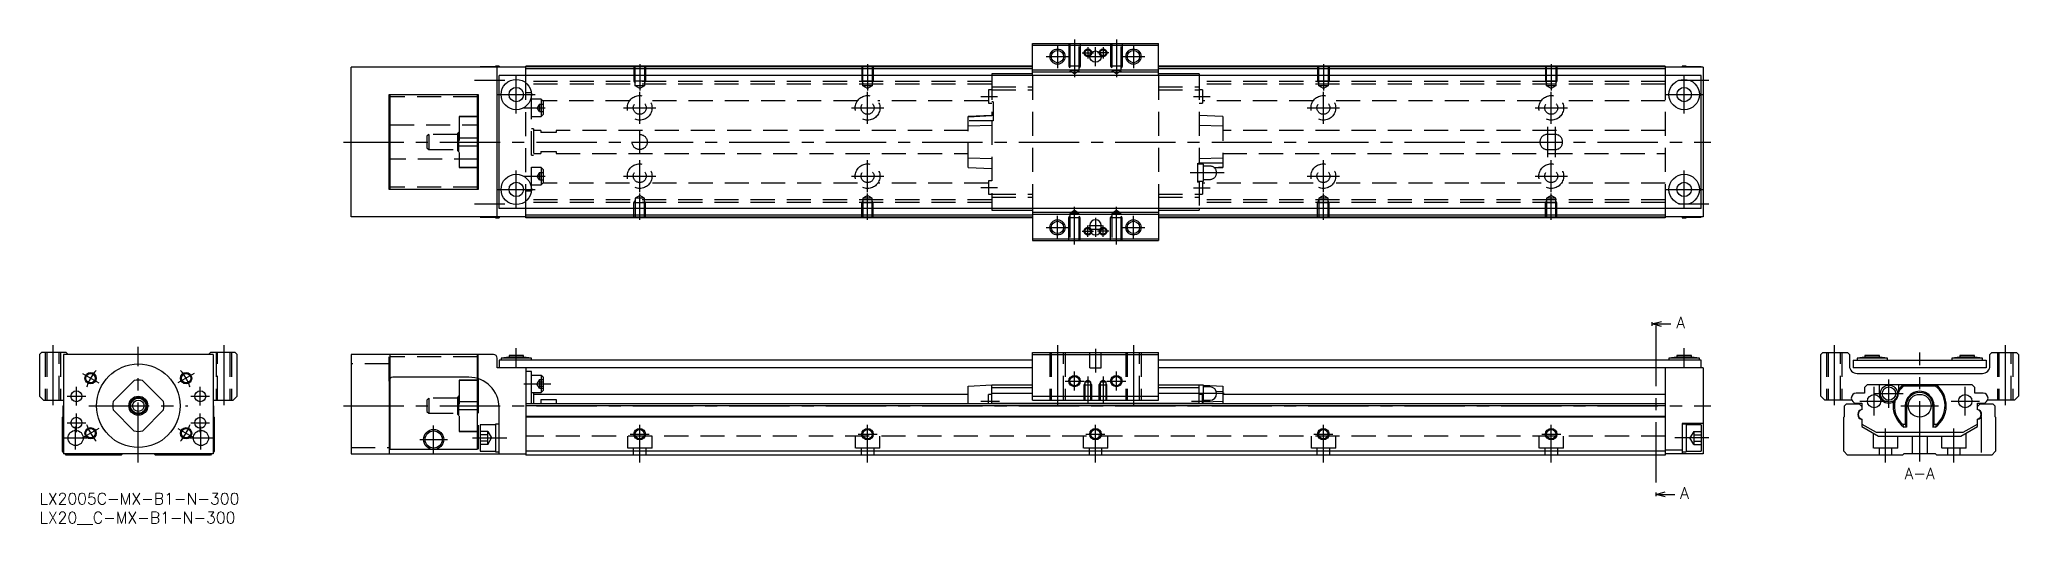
# Model space of a CAD drawing. Extents: x 0 to 521, y -8 to 119.
import ezdxf

# ---------------------------------------------------------------- set-up
doc = ezdxf.new("R2010")
doc.units = 0
doc.header["$LTSCALE"] = 0.5
doc.linetypes.add('CENTER', pattern=[50.8, 31.75, -6.35, 6.35, -6.35])
doc.linetypes.add('DASHED', pattern=[19.05, 12.7, -6.35])
for name, color, linetype in [('MSM_CENTER', 1, 'CENTER'), ('MSM_CONTINUOUS', 7, 'CONTINUOUS'), ('MSM_DASHED', 4, 'DASHED'), ('MSM_NARROW', 5, 'CONTINUOUS'), ('MSM_PART_NUMBER', 7, 'CONTINUOUS')]:
    doc.layers.add(name, color=color, linetype=linetype)
doc.styles.get("Standard").update_dxf_attribs({"font": 'txt.shx', "height": 1, "bigfont": 'bigfont.shx'})

# ---------------------------------------------------------------- blocks, each defined once
blk = doc.blocks.new('*U2')
at = {"layer": 'MSM_PART_NUMBER'}
blk.add_text('LX2005C-MX-B1-N-300', height=3, dxfattribs=at).set_placement((0, -3))
blk = doc.blocks.new('*U3')
at = {"layer": 'MSM_PART_NUMBER'}
blk.add_text('LX20__C-MX-B1-N-300', height=3, dxfattribs=at).set_placement((0, -8))

msp = doc.modelspace()

# ---------------------------------------------------------------- linework, layer by layer
at = {"layer": 'MSM_CENTER'}
for p, q in [((265, 115), (271, 115)), ((268, 118), (268, 112)), ((272.5, 119.5), (272.5, 109.59)), ((274.5, 116), (277.5, 116)), ((276, 117.5), (276, 114.5)), ((276, 115), (280, 115)), ((278, 112.5), (278, 117.5)), ((281.5, 116), (278.5, 116)), ((280, 117.5), (280, 114.5)), ((283.5, 119.5), (283.5, 109.59)), ((285, 115), (291, 115)), ((288, 118), (288, 112)), ((125.5, 100), (125.5, 110)), ((158, 113), (158, 106.09)), ((218, 113), (218, 106.09)), ((338, 113), (338, 106.09)), ((398, 113), (398, 106.09)), ((433, 100), (433, 110)), ((114.5, 108.8), (122.5, 108.8)), ((120.5, 105), (130.5, 105)), ((158, 97.25), (158, 105.75)), ((218, 97.25), (218, 105.75)), ((247.8, 104.5), (252.2, 104.5)), ((303.8, 104.5), (308.2, 104.5)), ((338, 97.25), (338, 105.75)), ((398, 97.25), (398, 105.75)), ((428, 105), (438, 105)), ((431.5, 108.8), (439.5, 108.8)), ((127.5, 101.5), (133.1, 101.5)), ((153.75, 101.5), (162.25, 101.5)), ((213.75, 101.5), (222.25, 101.5)), ((333.75, 101.5), (342.25, 101.5)), ((393.75, 101.5), (402.25, 101.5)), ((158, 89.5), (158, 95.5)), ((397, 96.5), (397, 88.5)), ((399, 96.5), (399, 88.5)), ((80, 92.5), (440, 92.5)), ((125.5, 75), (125.5, 85)), ((127.5, 83.5), (133.1, 83.5)), ((153.75, 83.5), (162.25, 83.5)), ((158, 79.25), (158, 87.75)), ((213.75, 83.5), (222.25, 83.5)), ((218, 79.25), (218, 87.75)), ((311.9, 84.4), (302.9, 84.4)), ((333.75, 83.5), (342.25, 83.5)), ((338, 79.25), (338, 87.75)), ((393.75, 83.5), (402.25, 83.5)), ((398, 79.25), (398, 87.75)), ((433, 75), (433, 85)), ((120.5, 80), (130.5, 80)), ((158, 72), (158, 78.91)), ((218, 72), (218, 78.91)), ((247.8, 80.5), (252.2, 80.5)), ((303.8, 80.45), (308.2, 80.45)), ((338, 72), (338, 78.91)), ((398, 72), (398, 78.91)), ((428, 80), (438, 80)), ((114.5, 76.2), (122.5, 76.2)), ((268, 67), (268, 73)), ((272.5, 65.5), (272.5, 75.41)), ((283.5, 65.5), (283.5, 75.41)), ((288, 67), (288, 73)), ((431.5, 76.2), (439.5, 76.2)), ((265, 70), (271, 70)), ((274.5, 69), (277.5, 69)), ((276, 67.5), (276, 70.5)), ((276.25, 70.5), (279.75, 70.5)), ((276.25, 69.5), (279.75, 69.5)), ((278, 72.5), (278, 67.5)), ((281.5, 69), (278.5, 69)), ((280, 67.5), (280, 70.5)), ((285, 70), (291, 70)), ((425.5, 44.04), (425.5, 0.13)), ((3.5, 39), (3.5, 22.5)), ((26, 8), (26, 38.5)), ((48.5, 39), (48.5, 22.5)), ((125.5, 33), (125.5, 38.2)), ((268, 39), (268, 22.5)), ((278, 38), (278, 31.8)), ((288, 39), (288, 22.5)), ((433, 33), (433, 38.2)), ((472.5, 39), (472.5, 22.5)), ((495, 8.3), (495, 37)), ((517.5, 39), (517.5, 22.5)), ((11.28, 31.5), (15.61, 29)), ((40.72, 31.5), (36.39, 29)), ((272.5, 27), (272.5, 32)), ((283.5, 27), (283.5, 32)), ((9.7, 23.05), (9.7, 27.95)), ((42.3, 23.05), (42.3, 27.95)), ((127.5, 28.75), (134.6, 28.75)), ((270, 29.5), (275, 29.5)), ((276, 30.7), (276, 23.5)), ((280, 30.7), (280, 23.5)), ((281, 29.5), (286, 29.5)), ((311.9, 26.2), (302.9, 26.2)), ((483, 20.45), (483, 27.95)), ((483.15, 26.2), (490.65, 26.2)), ((486.9, 22.45), (486.9, 29.95)), ((507, 20.45), (507, 27.95)), ((7.25, 25.5), (12.15, 25.5)), ((9.7, 16.05), (9.7, 20.95)), ((13, 23), (39, 23)), ((39.85, 25.5), (44.75, 25.5)), ((42.3, 16.05), (42.3, 20.95)), ((80, 23), (440, 23)), ((247.8, 24.2), (252.7, 24.2)), ((303.3, 24.2), (308.2, 24.2)), ((479.25, 24.2), (486.75, 24.2)), ((490, 23), (500, 23)), ((503.25, 24.2), (510.75, 24.2)), ((7.25, 18.5), (12.15, 18.5)), ((9.5, 11.5), (9.5, 17.5)), ((15.61, 17), (11.28, 14.5)), ((36.39, 17), (40.72, 14.5)), ((39.85, 18.5), (44.75, 18.5)), ((42.5, 11.5), (42.5, 17.5)), ((103.75, 10.45), (103.75, 17.75)), ((158, 8), (158, 18)), ((218, 8), (218, 18)), ((278, 8), (278, 18)), ((338, 8), (338, 18)), ((398, 8), (398, 18)), ((486, 8), (486, 17)), ((504, 8), (504, 17)), ((511.3, 10.67), (511.3, 20.02)), ((6.5, 14.5), (12.5, 14.5)), ((39.5, 14.5), (45.5, 14.5)), ((100.1, 14.1), (107.4, 14.1)), ((114, 14.5), (123, 14.5)), ((155.5, 15.5), (160.5, 15.5)), ((215.5, 15.5), (220.5, 15.5)), ((275.5, 15.5), (280.5, 15.5)), ((335.5, 15.5), (340.5, 15.5)), ((395.5, 15.5), (400.5, 15.5)), ((439.5, 14.5), (430.5, 14.5))]:
    msp.add_line(p, q, dxfattribs=at)
for start, end in [(140.1188, 159.8812), (20.1188, 39.8812), (200.1188, 219.8812), (320.1188, 339.8812)]:
    msp.add_arc((26, 23), 14.5, start, end, dxfattribs=at)
at = {"layer": 'MSM_CONTINUOUS'}
for p, q in [((261.4, 118.5), (294.6, 118.5)), ((261.4, 110), (261.4, 118.5)), ((261.4, 118), (294.6, 118)), ((294.6, 110), (294.6, 118.5)), ((128, 112.2), (82, 112.2)), ((82, 72.8), (82, 112.2)), ((116, 112.3), (116, 112.2)), ((120, 112.3), (116, 112.3)), ((120, 112.45), (120, 112.2)), ((121, 112.45), (120, 112.45)), ((120.5, 72.8), (120.5, 112.2)), ((121, 112.45), (121, 112.2)), ((121, 75), (121, 110)), ((437.5, 110), (121, 110)), ((128, 110), (128, 112.5)), ((261.4, 112.5), (128, 112.5)), ((261.4, 112.3), (128, 112.3)), ((261.4, 111.8), (128, 111.8)), ((261.4, 110.5), (250.7, 110.5)), ((250.7, 110.5), (250.7, 110)), ((261.4, 111.5), (294.6, 111.5)), ((261.4, 111), (294.6, 111)), ((428, 112.5), (294.6, 112.5)), ((428, 112.3), (294.6, 112.3)), ((428, 111.8), (294.6, 111.8)), ((305.3, 110.5), (294.6, 110.5)), ((305.3, 110.5), (305.3, 110)), ((428, 112.5), (428, 110)), ((438, 112.2), (428, 112.2)), ((433.5, 112.45), (432.5, 112.45)), ((432.5, 112.45), (432.5, 112.2)), ((433.5, 112.45), (433.5, 112.2)), ((437.5, 112.3), (433.5, 112.3)), ((437.5, 112.3), (437.5, 112.2)), ((437.5, 75), (437.5, 110)), ((438, 112.2), (438, 72.8)), ((92, 105), (115.5, 105)), ((92, 80), (92, 105)), ((92.25, 105), (92.25, 80)), ((115.25, 105), (115.25, 80)), ((115.5, 105), (115.5, 80)), ((115.5, 99.25), (115.25, 99.25)), ((115.5, 99.16), (115.25, 99.16)), ((92, 97), (92.25, 97)), ((115.25, 93.62), (115.5, 93.62)), ((115.5, 91.38), (115.25, 91.38)), ((92.25, 88), (92, 88)), ((115.25, 85.84), (115.5, 85.84)), ((115.25, 85.75), (115.5, 85.75)), ((115.5, 80), (92, 80)), ((437.5, 75), (121, 75)), ((128, 72.5), (128, 75)), ((261.4, 73.2), (128, 73.2)), ((250.7, 75), (250.7, 74.5)), ((250.7, 74.5), (261.4, 74.5)), ((261.4, 75), (261.4, 66.5)), ((261.4, 74), (294.6, 74)), ((261.4, 73.5), (294.6, 73.5)), ((294.6, 75), (294.6, 66.5)), ((294.6, 74.5), (305.3, 74.5)), ((428, 73.2), (294.6, 73.2)), ((305.3, 75), (305.3, 74.5)), ((428, 75), (428, 72.5)), ((128, 72.8), (82, 72.8)), ((116, 72.8), (116, 72.7)), ((116, 72.7), (120, 72.7)), ((120, 72.8), (120, 72.55)), ((120, 72.55), (121, 72.55)), ((121, 72.8), (121, 72.55)), ((261.4, 72.7), (128, 72.7)), ((261.4, 72.5), (128, 72.5)), ((276.5, 70.5), (276.5, 69.5)), ((279.5, 69.5), (279.5, 70.5)), ((428, 72.7), (294.6, 72.7)), ((428, 72.5), (294.6, 72.5)), ((438, 72.8), (428, 72.8)), ((432.5, 72.8), (432.5, 72.55)), ((432.5, 72.55), (433.5, 72.55)), ((433.5, 72.8), (433.5, 72.55)), ((433.5, 72.7), (437.5, 72.7)), ((437.5, 72.8), (437.5, 72.7)), ((261.4, 67), (294.6, 67)), ((261.4, 66.5), (294.6, 66.5)), ((424.5, 44.54), (427, 45.21)), ((424.5, 45.04), (424.5, 44.04)), ((427, 43.87), (424.5, 44.54)), ((424.5, 44.54), (429.5, 44.54)), ((0.5, 37), (0, 36.5)), ((0, 36.5), (0, 25.5)), ((7, 37), (0.5, 37)), ((6.3, 36.5), (6.3, 10.3)), ((45.7, 36.5), (6.3, 36.5)), ((7.5, 36.5), (7, 37)), ((45, 37), (44.5, 36.5)), ((51.5, 37), (45, 37)), ((45.7, 36.5), (45.7, 10.3)), ((52, 36.5), (51.5, 37)), ((52, 25.5), (52, 36.5)), ((82, 36.5), (82, 10.3)), ((119.5, 36.5), (82, 36.5)), ((261.4, 24.5), (261.4, 37)), ((261.4, 37), (294.6, 37)), ((261.4, 36.5), (294.6, 36.5)), ((294.6, 24.5), (294.6, 37)), ((469, 36.5), (469.5, 37)), ((469, 25.5), (469, 36.5)), ((469.5, 37), (476, 37)), ((476, 37), (476.5, 36.5)), ((476.5, 36.5), (476.5, 33.5)), ((513.5, 36.5), (514, 37)), ((513.5, 33.5), (513.5, 36.5)), ((514, 37), (520.5, 37)), ((520.5, 37), (521, 36.5)), ((521, 36.5), (521, 25.5)), ((120.5, 33), (120.5, 35.5)), ((261.4, 33), (120.5, 33)), ((121, 35), (121, 33)), ((261.4, 35), (121, 35)), ((123.6, 35.8), (121.5, 35.55)), ((129.5, 35.55), (121.5, 35.55)), ((121.5, 35.55), (121.5, 35)), ((123.6, 36.2), (123.6, 35.8)), ((127.4, 36.2), (123.6, 36.2)), ((127.4, 35.8), (123.6, 35.8)), ((127.4, 35.8), (127.4, 36.2)), ((129.5, 35.55), (127.4, 35.8)), ((128, 33), (128, 10)), ((129.5, 32), (128, 32)), ((129.5, 35), (129.5, 35.55)), ((129.5, 23.5), (129.5, 32)), ((437.5, 35), (294.6, 35)), ((438, 33), (294.6, 33)), ((428, 33), (428, 10)), ((431.1, 35.8), (429, 35.55)), ((429, 35.55), (429, 35)), ((437, 35.55), (429, 35.55)), ((431.1, 36.2), (431.1, 35.8)), ((434.9, 36.2), (431.1, 36.2)), ((434.9, 35.8), (431.1, 35.8)), ((434.9, 35.8), (434.9, 36.2)), ((437, 35.55), (434.9, 35.8)), ((437, 35), (437, 35.55)), ((437.5, 33), (437.5, 35)), ((438, 33), (438, 10.3)), ((477.5, 35), (512.5, 35)), ((477.5, 35), (477.5, 33)), ((512.5, 33), (477.5, 33)), ((480.6, 35.8), (478.5, 35.55)), ((486.5, 35.55), (478.5, 35.55)), ((478.5, 35.55), (478.5, 35)), ((478.5, 31.5), (511.5, 31.5)), ((484.4, 36.2), (480.6, 36.2)), ((480.6, 36.2), (480.6, 35.8)), ((484.4, 35.8), (480.6, 35.8)), ((484.4, 35.8), (484.4, 36.2)), ((486.5, 35.55), (484.4, 35.8)), ((486.5, 35), (486.5, 35.55)), ((505.6, 35.8), (503.5, 35.55)), ((511.5, 35.55), (503.5, 35.55)), ((503.5, 35.55), (503.5, 35)), ((509.4, 36.2), (505.6, 36.2)), ((505.6, 36.2), (505.6, 35.8)), ((509.4, 35.8), (505.6, 35.8)), ((509.4, 35.8), (509.4, 36.2)), ((511.5, 35.55), (509.4, 35.8)), ((511.5, 35), (511.5, 35.55)), ((512.5, 35), (512.5, 33)), ((24.88, 29.66), (19.34, 24.12)), ((32.66, 24.12), (27.12, 29.66)), ((92, 29.5), (92, 10.3)), ((92, 27.42), (92.25, 27.42)), ((92.25, 30.16), (92.25, 11.5)), ((113, 30.5), (93, 30.5)), ((115.25, 30.18), (115.25, 11.5)), ((115.5, 29.75), (115.25, 29.75)), ((115.5, 29.66), (115.25, 29.66)), ((115.25, 27.42), (115.5, 27.42)), ((115.5, 30.1), (115.5, 27.42)), ((132.1, 31), (129.5, 31)), ((129.5, 26.5), (132.1, 26.5)), ((130, 26.5), (130, 23.5)), ((132.6, 30.5), (132.1, 31)), ((132.1, 31), (132.1, 26.5)), ((132.1, 26.5), (132.6, 27)), ((132.6, 30.5), (132.6, 27)), ((244.5, 28.2), (250.7, 28.5)), ((244.5, 23.5), (244.5, 28.2)), ((250.7, 28.5), (261.4, 28.5)), ((250.7, 23.5), (250.7, 28.5)), ((250.7, 27.79), (261.4, 27.79)), ((250.7, 26.3), (261.4, 26.3)), ((294.6, 28.5), (305.3, 28.5)), ((294.6, 27.79), (305.3, 27.79)), ((294.6, 26.3), (305.3, 26.3)), ((305.3, 28.5), (306.32, 28.45)), ((305.3, 23.5), (305.3, 28.5)), ((306.4, 28.45), (305.3, 28.45)), ((306.4, 28.45), (311.5, 28.2)), ((306.4, 23.95), (306.4, 28.45)), ((308.15, 27.95), (306.4, 27.95)), ((311.5, 26.63), (309.8, 26.79)), ((311.5, 28.2), (311.5, 23.5)), ((480.5, 26.3), (478.3, 26.3)), ((481.21, 28.5), (480.5, 27.79)), ((480.5, 27.79), (480.5, 26.3)), ((508.79, 28.5), (481.21, 28.5)), ((484.4, 26.2), (484.4, 28.5)), ((489.4, 28.5), (489.4, 26.2)), ((490.67, 28.5), (490.81, 28.2)), ((499.19, 28.2), (490.81, 28.2)), ((499.19, 28.2), (499.33, 28.5)), ((509.5, 27.79), (508.79, 28.5)), ((509.5, 26.3), (509.5, 27.79)), ((511.7, 26.3), (509.5, 26.3)), ((0, 25.5), (1, 24.5)), ((1, 24.5), (6.3, 24.5)), ((6.2, 23), (6.3, 23.1)), ((6.2, 20.2), (6.2, 23)), ((19.34, 21.88), (24.88, 16.34)), ((27.12, 16.34), (32.66, 21.88)), ((45.7, 24.5), (51, 24.5)), ((45.7, 23.1), (45.8, 23)), ((45.8, 23), (45.8, 20.2)), ((51, 24.5), (52, 25.5)), ((121, 10.3), (121, 22.5)), ((428, 23.5), (128, 23.5)), ((428, 23), (128, 23)), ((244.5, 26), (130, 26)), ((132, 24.66), (136, 24.66)), ((132, 24.66), (132, 23.5)), ((136, 24.66), (136, 23.5)), ((249.8, 23.5), (249.8, 25.95)), ((250.7, 25.95), (249.8, 25.95)), ((250.7, 23.7), (305.3, 23.7)), ((261.4, 25.5), (294.6, 25.5)), ((261.4, 24.5), (294.6, 24.5)), ((306.2, 25.95), (305.3, 25.95)), ((306.2, 23.5), (306.2, 25.95)), ((306.2, 23.95), (306.4, 23.95)), ((306.4, 24.45), (308.15, 24.45)), ((306.4, 24.03), (311.5, 24.23)), ((428, 26), (311.5, 26)), ((470, 24.5), (469, 25.5)), ((477.1, 24.5), (470, 24.5)), ((475.2, 23), (475.7, 23.5)), ((475.2, 20.2), (475.2, 23)), ((475.7, 23.5), (479.1, 23.5)), ((478.3, 23.7), (479.8, 23.7)), ((479.1, 23.5), (479.8, 22.8)), ((479.8, 23.7), (479.8, 21.96)), ((491.21, 22.68), (491.21, 18.04)), ((491.5, 23), (491.5, 17.38)), ((498.5, 23), (498.5, 17.38)), ((498.79, 18.04), (498.79, 22.68)), ((510.2, 23.7), (511.7, 23.7)), ((510.2, 21.96), (510.2, 23.7)), ((510.2, 22.8), (510.9, 23.5)), ((510.9, 23.5), (514.3, 23.5)), ((520, 24.5), (512.9, 24.5)), ((514.3, 23.5), (514.8, 23)), ((514.8, 23), (514.8, 20.2)), ((521, 25.5), (520, 24.5)), ((6, 20), (6.2, 20.2)), ((6, 11), (6, 20)), ((45.8, 20.2), (46, 20)), ((46, 20), (46, 11)), ((120, 18), (116, 18)), ((116, 18), (116, 11)), ((121, 18.15), (120, 18.15)), ((120, 18.15), (120, 10.85)), ((428, 20.2), (128, 20.2)), ((428, 20), (128, 20)), ((438, 18.3), (432.5, 18.3)), ((432.5, 18.3), (432.5, 10.3)), ((433.5, 18.15), (432.5, 18.15)), ((433.5, 18.15), (433.5, 10.85)), ((437.5, 18), (433.5, 18)), ((437.5, 18), (437.5, 11)), ((475, 20), (475.2, 20.2)), ((475, 11), (475, 20)), ((479.8, 19.44), (479.8, 17.5)), ((479.8, 18.16), (483.54, 16)), ((479.8, 17.5), (484.13, 15)), ((483.54, 16), (506.46, 16)), ((491.21, 18.04), (490.53, 18.04)), ((491.5, 17.38), (490.83, 17.38)), ((491.21, 18.04), (491.5, 17.38)), ((498.5, 17.38), (498.79, 18.04)), ((499.17, 17.38), (498.5, 17.38)), ((499.47, 18.04), (498.79, 18.04)), ((505.87, 15), (510.2, 17.5)), ((506.46, 16), (510.2, 18.16)), ((510.2, 17.5), (510.2, 19.44)), ((514.8, 20.2), (515, 20)), ((515, 20), (515, 11)), ((6.3, 10.7), (6, 11)), ((46, 11), (45.7, 10.7)), ((103.24, 11.5), (92.25, 11.5)), ((115.25, 11.5), (104.26, 11.5)), ((116, 11), (120, 11)), ((120, 10.85), (121, 10.85)), ((428, 11), (128, 11)), ((432.5, 11.3), (428, 11.3)), ((432.5, 10.85), (433.5, 10.85)), ((433.5, 11), (437.5, 11)), ((476, 10), (475, 11)), ((484.13, 15), (505.87, 15)), ((515, 11), (514, 10)), ((45.7, 10.3), (6.3, 10.3)), ((7, 10), (6.7, 10.3)), ((21.5, 10), (7, 10)), ((21.8, 10.3), (21.5, 10)), ((30.5, 10), (30.2, 10.3)), ((45, 10), (30.5, 10)), ((45.3, 10.3), (45, 10)), ((82, 10.3), (128, 10.3)), ((428, 10), (128, 10)), ((438, 10.3), (428, 10.3)), ((490.5, 10), (476, 10)), ((490.8, 10.3), (490.5, 10)), ((499.2, 10.3), (490.8, 10.3)), ((499.5, 10), (499.2, 10.3)), ((514, 10), (499.5, 10)), ((425.5, -0.37), (428, 0.3)), ((425.5, 0.13), (425.5, -0.87)), ((428, -1.04), (425.5, -0.37)), ((425.5, -0.37), (430.5, -0.37))]:
    msp.add_line(p, q, dxfattribs=at)
for centre, radius in [((268, 115), 1.62), ((278, 115), 1.5), ((288, 115), 1.62), ((125.5, 105), 4), ((125.5, 105), 1.9), ((433, 105), 4), ((433, 105), 1.9), ((125.5, 80), 4), ((433, 80), 4), ((125.5, 80), 1.9), ((433, 80), 1.9), ((268, 70), 1.62), ((288, 70), 1.62), ((13.44, 30.25), 1.23), ((26, 23), 11), ((38.56, 30.25), 1.23), ((9.7, 25.5), 1.45), ((42.3, 25.5), 1.45), ((272.5, 29.5), 1.23), ((283.5, 29.5), 1.23), ((486.9, 26.2), 2.25), ((486.9, 26.2), 1.75), ((26, 23), 2.5), ((26, 23), 2.2), ((26, 23), 2), ((26, 23), 1.5), ((483, 24.2), 1.75), ((495, 23), 3), ((507, 24.2), 1.75), ((9.5, 14.5), 2), ((9.7, 18.5), 1.45), ((13.44, 15.75), 1.23), ((38.56, 15.75), 1.23), ((42.5, 14.5), 2), ((42.3, 18.5), 1.45), ((103.75, 14.1), 2.65), ((103.75, 14.1), 2.25), ((158, 15.5), 1.23), ((218, 15.5), 1.23), ((278, 15.5), 1.23), ((338, 15.5), 1.23), ((398, 15.5), 1.23)]:
    msp.add_circle(centre, radius, dxfattribs=at)
for centre, radius, start, end in [((278, 70.5), 1.5, 0, 180), ((278, 69.5), 1.5, 180, 0), ((119.5, 35.5), 1, 0, 90), ((478.5, 33.5), 2, 180, 270), ((511.5, 33.5), 2, 270, 0), ((26, 23), 6.75, 80.4309, 99.5691), ((93, 29.5), 1, 90, 180), ((113, 22.5), 8, 0, 90), ((308.15, 26.2), 1.75, 270, 90), ((478.3, 25), 1.3, 90, 270), ((486.9, 26.2), 2.5, 180, 0), ((495, 23), 7, 128.2132, 143.1301), ((495, 23), 6.68, 128.8735, 147.0286), ((495, 23), 3.8, 355.1074, 184.8926), ((495, 23), 3.5, 0, 180), ((495, 23), 7, 306.5962, 51.7868), ((495, 23), 6.68, 312.0402, 51.1265), ((511.7, 25), 1.3, 270, 90), ((26, 23), 6.75, 170.4309, 189.5691), ((26, 23), 6.75, 350.4309, 9.5691), ((480, 20.7), 1.32, 98.7147, 261.2853), ((480.1, 20.7), 1.3, 103.3424, 256.6576), ((495, 23), 7, 171.8617, 233.4038), ((495, 23), 6.68, 169.3812, 227.9598), ((510, 20.7), 1.32, 278.7147, 81.2853), ((509.9, 20.7), 1.3, 283.3424, 76.6576), ((26, 23), 6.75, 260.4309, 279.5691), ((496.07, 20.13), 5.92, 200.6125, 207.6426), ((488.81, 22.42), 11.52, 334.0671, 337.6778)]:
    msp.add_arc(centre, radius, start, end, dxfattribs=at)
at = {"layer": 'MSM_DASHED'}
for p, q in [((271, 118.5), (271, 112.5)), ((271.27, 118.5), (271.27, 111.3)), ((273.73, 111.3), (273.73, 118.5)), ((274, 118.5), (274, 112.5)), ((282, 118.5), (282, 112.5)), ((282.27, 118.5), (282.27, 111.3)), ((284.73, 111.3), (284.73, 118.5)), ((285, 118.5), (285, 112.5)), ((128, 75), (128, 110)), ((156.5, 112.5), (156.5, 108.5)), ((156.77, 107.3), (156.77, 112.5)), ((159.23, 112.5), (159.23, 107.3)), ((159.5, 112.5), (159.5, 108.5)), ((216.5, 112.5), (216.5, 108.5)), ((216.77, 107.3), (216.77, 112.5)), ((219.23, 112.5), (219.23, 107.3)), ((219.5, 112.5), (219.5, 108.5)), ((250.7, 110), (250.7, 99.43)), ((261.4, 110), (261.4, 75)), ((274, 112.5), (271, 112.5)), ((271, 112.5), (271.27, 112.03)), ((271.27, 111.3), (272.5, 110.59)), ((273.73, 111.3), (271.27, 111.3)), ((272.5, 110.59), (273.73, 111.3)), ((274, 112.5), (273.73, 112.03)), ((285, 112.5), (282, 112.5)), ((282, 112.5), (282.27, 112.03)), ((282.27, 111.3), (283.5, 110.59)), ((284.73, 111.3), (282.27, 111.3)), ((283.5, 110.59), (284.73, 111.3)), ((285, 112.5), (284.73, 112.03)), ((294.6, 110), (294.6, 75)), ((305.3, 110), (305.3, 86.9)), ((336.5, 112.5), (336.5, 108.5)), ((336.77, 107.3), (336.77, 112.5)), ((339.23, 112.5), (339.23, 107.3)), ((339.5, 112.5), (339.5, 108.5)), ((396.5, 112.5), (396.5, 108.5)), ((396.77, 107.3), (396.77, 112.5)), ((399.23, 112.5), (399.23, 107.3)), ((399.5, 112.5), (399.5, 108.5)), ((428, 110), (428, 75)), ((115.25, 104.4), (92.25, 104.4)), ((250.7, 108.4), (128, 108.4)), ((250.7, 107.7), (128, 107.7)), ((129.5, 105.5), (128, 105.5)), ((129.5, 79.5), (129.5, 105.5)), ((159.5, 108.5), (156.5, 108.5)), ((156.5, 108.5), (156.77, 108.03)), ((159.23, 107.3), (156.77, 107.3)), ((158, 106.59), (156.77, 107.3)), ((159.23, 107.3), (158, 106.59)), ((159.5, 108.5), (159.23, 108.03)), ((216.5, 108.5), (216.77, 108.03)), ((219.5, 108.5), (216.5, 108.5)), ((219.23, 107.3), (216.77, 107.3)), ((218, 106.59), (216.77, 107.3)), ((219.23, 107.3), (218, 106.59)), ((219.5, 108.5), (219.23, 108.03)), ((249.8, 106.25), (249.8, 102.75)), ((250.7, 106.25), (249.8, 106.25)), ((250.7, 107), (261.4, 107)), ((250.7, 106.29), (261.4, 106.29)), ((294.6, 107), (305.3, 107)), ((294.6, 106.29), (305.3, 106.29)), ((428, 108.4), (305.3, 108.4)), ((428, 107.7), (305.3, 107.7)), ((306.2, 106.25), (305.3, 106.25)), ((306.2, 106.25), (306.2, 102.75)), ((336.5, 108.5), (336.77, 108.03)), ((339.5, 108.5), (336.5, 108.5)), ((339.23, 107.3), (336.77, 107.3)), ((338, 106.59), (336.77, 107.3)), ((339.23, 107.3), (338, 106.59)), ((339.5, 108.5), (339.23, 108.03)), ((396.5, 108.5), (396.77, 108.03)), ((399.5, 108.5), (396.5, 108.5)), ((399.23, 107.3), (396.77, 107.3)), ((398, 106.59), (396.77, 107.3)), ((399.23, 107.3), (398, 106.59)), ((399.5, 108.5), (399.23, 108.03)), ((110.5, 99.25), (110.5, 85.75)), ((115.25, 99.25), (110.5, 99.25)), ((115.25, 99.16), (110.5, 99.16)), ((132.1, 103.75), (129.5, 103.75)), ((129.5, 99.25), (132.1, 99.25)), ((131.6, 102.5), (131.02, 101.5)), ((131.6, 100.5), (131.02, 101.5)), ((131.6, 102.5), (131.6, 100.5)), ((131.6, 102.5), (132.6, 102.5)), ((131.6, 101.5), (132.6, 101.5)), ((131.6, 100.5), (132.6, 100.5)), ((132.1, 103.75), (132.1, 99.25)), ((132.6, 103.25), (132.1, 103.75)), ((132.1, 99.25), (132.6, 99.75)), ((155.34, 103.37), (132.48, 103.37)), ((132.6, 103.25), (132.6, 99.75)), ((215.34, 103.37), (160.66, 103.37)), ((249.8, 103.37), (220.66, 103.37)), ((250.7, 99.5), (244.5, 99.18)), ((250.7, 99.43), (244.5, 99.06)), ((244.5, 85.82), (244.5, 99.18)), ((249.8, 102.75), (250.7, 102.75)), ((251.1, 103.1), (250.7, 103.1)), ((251.1, 103.1), (251.1, 98.1)), ((305.3, 102.75), (306.2, 102.75)), ((311.5, 99.18), (305.3, 99.5)), ((335.34, 103.37), (306.2, 103.37)), ((311.5, 99.18), (311.5, 85.82)), ((395.34, 103.37), (340.66, 103.37)), ((428, 103.37), (400.66, 103.37)), ((92.25, 97), (115.5, 97)), ((102.5, 94.5), (102, 94)), ((102, 94), (102, 91)), ((110, 94.5), (102.5, 94.5)), ((102.5, 94.5), (102.5, 90.5)), ((110.3, 95), (110, 94.7)), ((110, 94.7), (110, 90.3)), ((110.5, 95), (110.3, 95)), ((110.3, 95), (110.3, 90)), ((130, 96), (129.5, 96)), ((130, 96), (130, 89)), ((132, 95.5), (130, 95.5)), ((132, 95.5), (132, 95)), ((136, 95), (132, 95)), ((136, 95.5), (136, 95)), ((244.5, 95.5), (136, 95.5)), ((251.1, 98.1), (244.5, 98.1)), ((250.7, 96.83), (244.5, 96.69)), ((250.7, 98.1), (250.7, 75)), ((311.5, 96.69), (305.3, 96.83)), ((428, 95.5), (311.5, 95.5)), ((399, 94.5), (397, 94.5)), ((102, 91), (102.5, 90.5)), ((102.5, 90.5), (110, 90.5)), ((110, 90.3), (110.3, 90)), ((110.3, 90), (110.5, 90)), ((110.5, 93.62), (115.25, 93.62)), ((115.25, 91.38), (110.5, 91.38)), ((129.5, 89), (130, 89)), ((130, 89.5), (132, 89.5)), ((132, 90), (136, 90)), ((132, 90), (132, 89.5)), ((136, 90), (136, 89.5)), ((136, 89.5), (244.5, 89.5)), ((311.5, 89.5), (428, 89.5)), ((397, 90.5), (399, 90.5)), ((115.5, 88), (92.25, 88)), ((110.5, 85.84), (115.25, 85.84)), ((110.5, 85.75), (115.25, 85.75)), ((132.1, 85.75), (129.5, 85.75)), ((131.6, 84.5), (131.02, 83.5)), ((131.6, 82.5), (131.02, 83.5)), ((131.6, 84.5), (132.6, 84.5)), ((131.6, 84.5), (131.6, 82.5)), ((131.6, 83.5), (132.6, 83.5)), ((132.6, 85.25), (132.1, 85.75)), ((132.1, 85.75), (132.1, 81.25)), ((132.6, 85.25), (132.6, 81.75)), ((244.5, 88.31), (250.7, 88.17)), ((244.5, 85.82), (250.7, 85.5)), ((311.5, 86.9), (304.9, 86.9)), ((304.9, 86.9), (304.9, 81.9)), ((306.4, 86.65), (304.9, 86.65)), ((305.3, 88.17), (311.5, 88.31)), ((306.4, 82.15), (306.4, 86.65)), ((308.15, 86.15), (306.4, 86.15)), ((309.2, 85.8), (311.5, 85.94)), ((309.31, 85.71), (311.5, 85.82)), ((115.25, 80.6), (92.25, 80.6)), ((129.5, 79.5), (128, 79.5)), ((129.5, 81.25), (132.1, 81.25)), ((131.6, 82.5), (132.6, 82.5)), ((132.1, 81.25), (132.6, 81.75)), ((155.34, 81.63), (132.48, 81.63)), ((158, 78.41), (156.77, 77.7)), ((159.23, 77.7), (158, 78.41)), ((215.34, 81.63), (160.66, 81.63)), ((218, 78.41), (216.77, 77.7)), ((219.23, 77.7), (218, 78.41)), ((249.8, 81.63), (220.66, 81.63)), ((249.8, 82.25), (249.8, 78.75)), ((250.7, 82.25), (249.8, 82.25)), ((249.8, 78.75), (250.7, 78.75)), ((250.7, 78.71), (261.4, 78.71)), ((294.6, 78.71), (305.3, 78.71)), ((304.9, 82.15), (306.4, 82.15)), ((305.3, 81.9), (304.9, 81.9)), ((305.3, 82.15), (305.3, 75)), ((305.3, 78.75), (306.2, 78.75)), ((306.2, 82.15), (306.2, 78.75)), ((335.34, 81.63), (306.2, 81.63)), ((306.4, 82.65), (308.15, 82.65)), ((338, 78.41), (336.77, 77.7)), ((339.23, 77.7), (338, 78.41)), ((395.34, 81.63), (340.66, 81.63)), ((398, 78.41), (396.77, 77.7)), ((399.23, 77.7), (398, 78.41)), ((428, 81.63), (400.66, 81.63)), ((250.7, 77.3), (128, 77.3)), ((250.7, 76.6), (128, 76.6)), ((156.5, 76.5), (156.77, 76.97)), ((159.5, 76.5), (156.5, 76.5)), ((156.5, 72.5), (156.5, 76.5)), ((156.77, 77.7), (156.77, 72.5)), ((159.23, 77.7), (156.77, 77.7)), ((159.23, 72.5), (159.23, 77.7)), ((159.5, 76.5), (159.23, 76.97)), ((159.5, 72.5), (159.5, 76.5)), ((216.5, 76.5), (216.77, 76.97)), ((219.5, 76.5), (216.5, 76.5)), ((216.5, 72.5), (216.5, 76.5)), ((219.23, 77.7), (216.77, 77.7)), ((216.77, 77.7), (216.77, 72.5)), ((219.23, 72.5), (219.23, 77.7)), ((219.5, 76.5), (219.23, 76.97)), ((219.5, 72.5), (219.5, 76.5)), ((250.7, 78), (261.4, 78)), ((271, 72.5), (271.27, 72.97)), ((272.5, 74.41), (271.27, 73.7)), ((273.73, 73.7), (271.27, 73.7)), ((271.27, 73.7), (271.27, 66.5)), ((273.73, 73.7), (272.5, 74.41)), ((273.73, 66.5), (273.73, 73.7)), ((274, 72.5), (273.73, 72.97)), ((282, 72.5), (282.27, 72.97)), ((283.5, 74.41), (282.27, 73.7)), ((284.73, 73.7), (282.27, 73.7)), ((282.27, 73.7), (282.27, 66.5)), ((284.73, 73.7), (283.5, 74.41)), ((284.73, 66.5), (284.73, 73.7)), ((285, 72.5), (284.73, 72.97)), ((294.6, 78), (305.3, 78)), ((428, 77.3), (305.3, 77.3)), ((428, 76.6), (305.3, 76.6)), ((336.5, 76.5), (336.77, 76.97)), ((339.5, 76.5), (336.5, 76.5)), ((336.5, 72.5), (336.5, 76.5)), ((339.23, 77.7), (336.77, 77.7)), ((336.77, 77.7), (336.77, 72.5)), ((339.23, 72.5), (339.23, 77.7)), ((339.5, 76.5), (339.23, 76.97)), ((339.5, 72.5), (339.5, 76.5)), ((396.5, 76.5), (396.77, 76.97)), ((399.5, 76.5), (396.5, 76.5)), ((396.5, 72.5), (396.5, 76.5)), ((399.23, 77.7), (396.77, 77.7)), ((396.77, 77.7), (396.77, 72.5)), ((399.23, 72.5), (399.23, 77.7)), ((399.5, 76.5), (399.23, 76.97)), ((399.5, 72.5), (399.5, 76.5)), ((274, 72.5), (271, 72.5)), ((271, 66.5), (271, 72.5)), ((274, 66.5), (274, 72.5)), ((285, 72.5), (282, 72.5)), ((282, 66.5), (282, 72.5)), ((285, 66.5), (285, 72.5)), ((1.5, 37), (1.5, 24.5)), ((1.88, 37), (1.88, 24.5)), ((5.12, 24.5), (5.12, 37)), ((5.5, 37), (5.5, 24.5)), ((46.5, 37), (46.5, 24.5)), ((46.88, 24.5), (46.88, 37)), ((50.12, 37), (50.12, 24.5)), ((50.5, 37), (50.5, 24.5)), ((92, 29.5), (92, 36.5)), ((92.25, 36.5), (92.25, 30.16)), ((115.25, 36.5), (115.25, 30.18)), ((115.5, 30.1), (115.5, 36.5)), ((266, 37), (266, 24.5)), ((266.38, 37), (266.38, 24.5)), ((269.62, 24.5), (269.62, 37)), ((270, 37), (270, 24.5)), ((276.5, 33), (276.5, 37)), ((279.5, 33), (279.5, 37)), ((286, 37), (286, 24.5)), ((286.38, 37), (286.38, 24.5)), ((289.62, 24.5), (289.62, 37)), ((290, 37), (290, 24.5)), ((470.5, 37), (470.5, 24.5)), ((470.88, 37), (470.88, 24.5)), ((474.12, 24.5), (474.12, 37)), ((474.5, 37), (474.5, 24.5)), ((515.5, 37), (515.5, 24.5)), ((515.88, 37), (515.88, 24.5)), ((519.12, 24.5), (519.12, 37)), ((519.5, 37), (519.5, 24.5)), ((92, 34), (82, 34)), ((115.25, 35.9), (92.25, 35.9)), ((276.5, 33), (279.5, 33)), ((115.25, 29.75), (110.5, 29.75)), ((110.5, 29.75), (110.5, 16.25)), ((115.25, 29.66), (110.5, 29.66)), ((115.5, 27.42), (115.5, 10.3)), ((131.6, 29.9), (130.93, 28.75)), ((131.6, 27.6), (130.93, 28.75)), ((131.6, 29.9), (131.6, 27.6)), ((131.6, 29.9), (132.6, 29.9)), ((131.6, 29.33), (132.6, 29.33)), ((131.6, 28.17), (132.6, 28.17)), ((131.6, 27.6), (132.6, 27.6)), ((275, 28.5), (275.22, 28.87)), ((275, 24.5), (275, 28.5)), ((275, 28.5), (277, 28.5)), ((276, 29.7), (275.22, 29.25)), ((275.22, 29.25), (275.22, 24.5)), ((276.78, 29.25), (275.22, 29.25)), ((276.78, 29.25), (276, 29.7)), ((276.78, 24.5), (276.78, 29.25)), ((277, 28.5), (276.78, 28.87)), ((277, 24.5), (277, 28.5)), ((279, 28.5), (279.22, 28.87)), ((279, 24.5), (279, 28.5)), ((279, 28.5), (281, 28.5)), ((280, 29.7), (279.22, 29.25)), ((279.22, 29.25), (279.22, 24.5)), ((280.78, 29.25), (279.22, 29.25)), ((280.78, 29.25), (280, 29.7)), ((280.78, 24.5), (280.78, 29.25)), ((281, 28.5), (280.78, 28.87)), ((281, 24.5), (281, 28.5)), ((306.32, 28.45), (306.4, 28.45)), ((102.5, 25), (102, 24.5)), ((102, 24.5), (102, 21.5)), ((102, 21.5), (102.5, 21)), ((110, 25), (102.5, 25)), ((102.5, 25), (102.5, 21)), ((102.5, 21), (110, 21)), ((110.3, 25.5), (110, 25.2)), ((110, 25.2), (110, 20.8)), ((110.5, 25.5), (110.3, 25.5)), ((110.3, 25.5), (110.3, 20.5)), ((110.5, 24.12), (115.5, 24.12)), ((115.5, 21.88), (110.5, 21.88)), ((110, 20.8), (110.3, 20.5)), ((110.3, 20.5), (110.5, 20.5)), ((110.5, 16.34), (115.5, 16.34)), ((110.5, 16.25), (115.5, 16.25)), ((118, 16.23), (116, 16.23)), ((118, 12.77), (118, 16.23)), ((118, 16.23), (119, 14.5)), ((435.5, 16.23), (434.5, 14.5)), ((435.5, 16.23), (435.5, 12.77)), ((435.5, 16.23), (437.5, 16.23)), ((482.75, 15.8), (482.75, 11.8)), ((507.25, 11.8), (507.25, 15.8)), ((82, 12), (92, 12)), ((104.26, 11.5), (103.24, 11.5)), ((118, 15.37), (116, 15.37)), ((118, 13.63), (116, 13.63)), ((118, 12.77), (116, 12.77)), ((118, 12.77), (119, 14.5)), ((428, 15), (128, 15)), ((154.75, 15), (154.75, 11.8)), ((161.25, 11.8), (154.75, 11.8)), ((156.3, 11.8), (156.3, 10)), ((159.7, 10), (159.7, 11.8)), ((161.25, 11.8), (161.25, 15)), ((214.75, 15), (214.75, 11.8)), ((221.25, 11.8), (214.75, 11.8)), ((216.3, 11.8), (216.3, 10)), ((219.7, 10), (219.7, 11.8)), ((221.25, 11.8), (221.25, 15)), ((274.75, 15), (274.75, 11.8)), ((281.25, 11.8), (274.75, 11.8)), ((276.3, 11.8), (276.3, 10)), ((279.7, 10), (279.7, 11.8)), ((281.25, 11.8), (281.25, 15)), ((334.75, 15), (334.75, 11.8)), ((341.25, 11.8), (334.75, 11.8)), ((336.3, 11.8), (336.3, 10)), ((339.7, 10), (339.7, 11.8)), ((341.25, 11.8), (341.25, 15)), ((394.75, 15), (394.75, 11.8)), ((401.25, 11.8), (394.75, 11.8)), ((396.3, 11.8), (396.3, 10)), ((399.7, 10), (399.7, 11.8)), ((401.25, 11.8), (401.25, 15)), ((435.5, 12.77), (434.5, 14.5)), ((435.5, 15.37), (437.5, 15.37)), ((435.5, 13.63), (437.5, 13.63)), ((435.5, 12.77), (437.5, 12.77)), ((489.25, 11.8), (482.75, 11.8)), ((484.3, 11.8), (484.3, 10)), ((487.7, 10), (487.7, 11.8)), ((489.25, 11.8), (489.25, 15)), ((493, 15), (493, 10.3)), ((497, 15), (497, 10.3)), ((500.75, 15), (500.75, 11.8)), ((507.25, 11.8), (500.75, 11.8)), ((502.3, 11.8), (502.3, 10)), ((505.7, 10), (505.7, 11.8))]:
    msp.add_line(p, q, dxfattribs=at)
for centre, radius in [((276, 116), 1), ((276, 116), 0.784), ((280, 116), 1), ((280, 116), 0.784), ((158, 101.5), 3.25), ((218, 101.5), 3.25), ((338, 101.5), 3.25), ((398, 101.5), 3.25), ((158, 101.5), 1.7), ((218, 101.5), 1.7), ((338, 101.5), 1.7), ((398, 101.5), 1.7), ((158, 92.5), 2), ((158, 83.5), 3.25), ((158, 83.5), 1.7), ((218, 83.5), 3.25), ((218, 83.5), 1.7), ((338, 83.5), 3.25), ((338, 83.5), 1.7), ((398, 83.5), 3.25), ((398, 83.5), 1.7), ((276, 69), 1), ((276, 69), 0.784), ((280, 69), 1), ((280, 69), 0.784)]:
    msp.add_circle(centre, radius, dxfattribs=at)
for centre, radius, start, end in [((397, 92.5), 2, 90, 270), ((399, 92.5), 2, 270, 90), ((308.15, 84.4), 1.75, 270, 90)]:
    msp.add_arc(centre, radius, start, end, dxfattribs=at)
at = {"layer": 'MSM_NARROW'}
for centre, radius in [((268, 115), 2), ((288, 115), 2), ((268, 70), 2), ((288, 70), 2), ((13.44, 30.25), 1.5), ((38.56, 30.25), 1.5), ((272.5, 29.5), 1.5), ((283.5, 29.5), 1.5), ((13.44, 15.75), 1.5), ((38.56, 15.75), 1.5), ((158, 15.5), 1.5), ((218, 15.5), 1.5), ((278, 15.5), 1.5), ((338, 15.5), 1.5), ((398, 15.5), 1.5)]:
    msp.add_circle(centre, radius, dxfattribs=at)

# ---------------------------------------------------------------- block references
at = {"layer": 'MSM_CONTINUOUS'}
for name in ['*U2', '*U3']:
    msp.add_blockref(name, (0, 0), dxfattribs=at)

# ---------------------------------------------------------------- texts
at = {"layer": 'MSM_PART_NUMBER'}
for s, p in [('A', (430.92, 43.41)), ('A-A', (491.01, 3.66)), ('A', (431.92, -1.5))]:
    msp.add_text(s, height=3, dxfattribs=at).set_placement(p)

doc.saveas('drawing.dxf')
